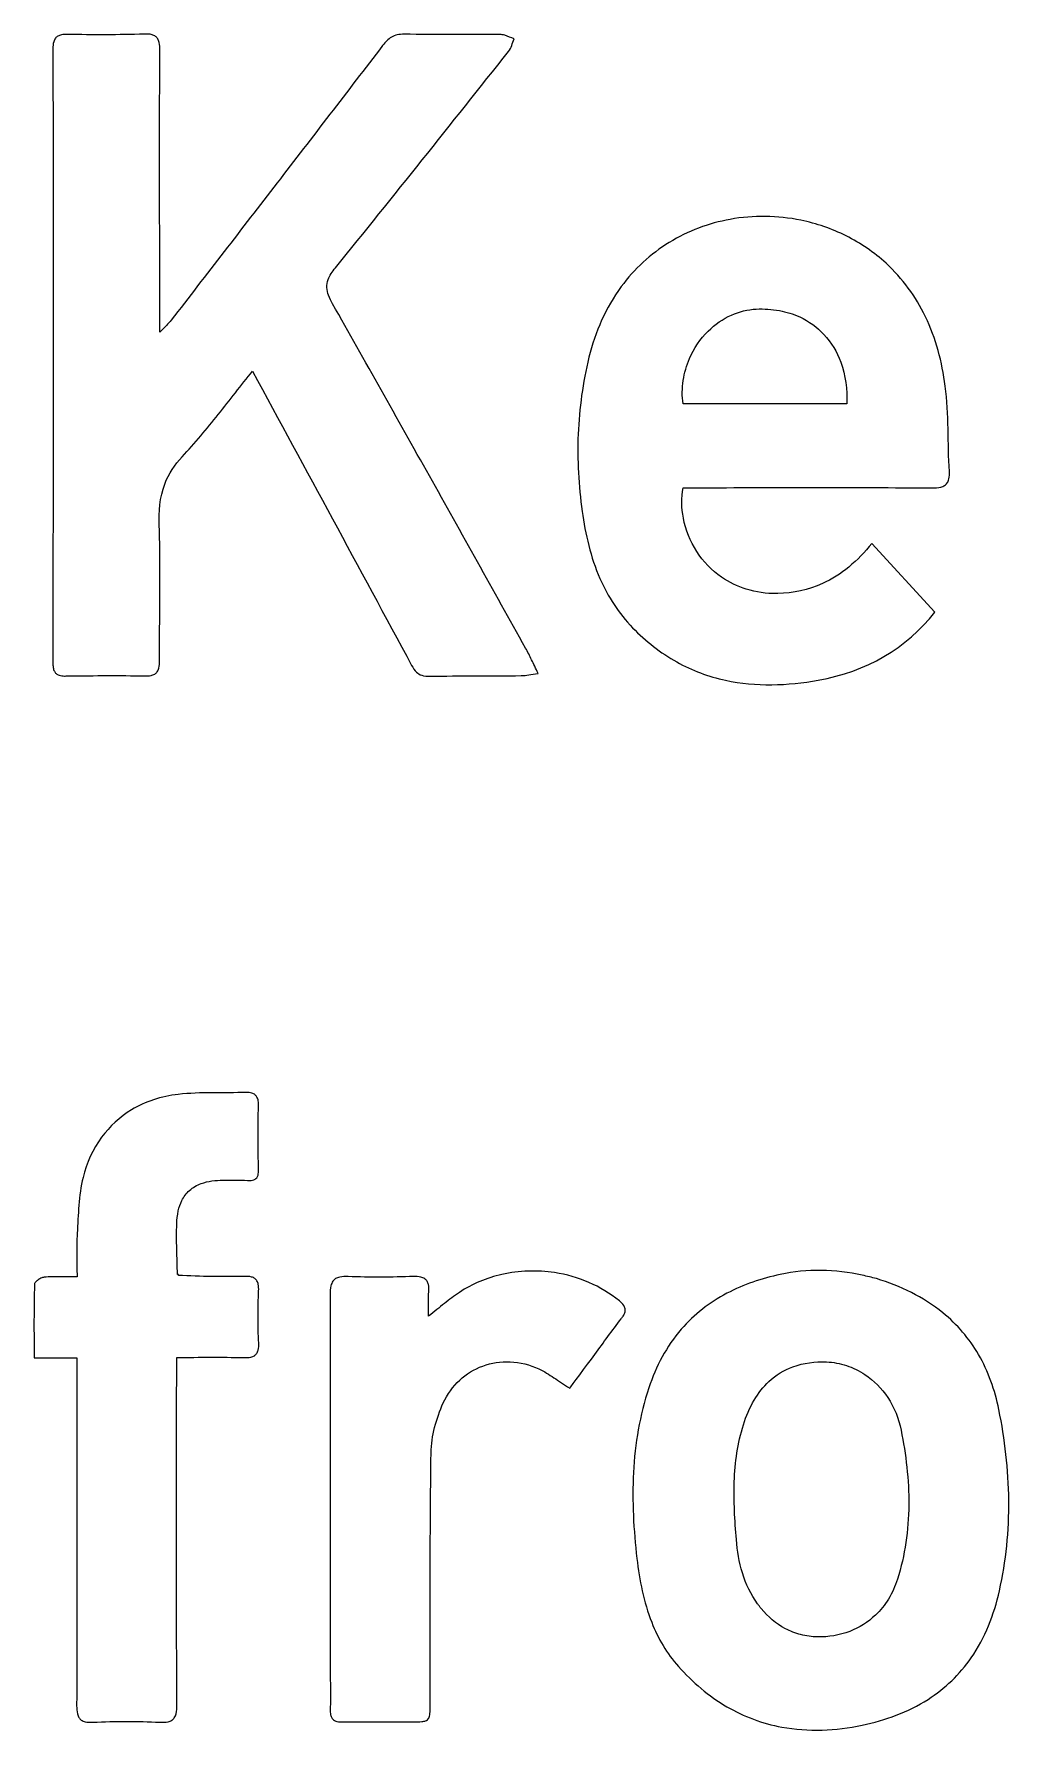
# Model space of a CAD drawing. Header units: millimetres. Extents: x 2.6 to 86.5, y 0.9 to 53.3.
# Drawn here: x 11.934 to 14.317, y 45.399 to 49.549 of the extents above; entities that cross this region are included whole.
import ezdxf

# ---------------------------------------------------------------- set-up
doc = ezdxf.new("R2010")
doc.units = ezdxf.units.MM
doc.layers.get('0').update_dxf_attribs({"linetype": 'CONTINUOUS'})

msp = doc.modelspace()

# ---------------------------------------------------------------- linework, layer by layer
for p, q in [((12.2416, 48.8196), (12.2416, 48.8746)), ((13.8657, 48.6446), (13.5202, 48.6446)), ((13.9205, 48.6447), (13.8657, 48.6446)), ((13.5204, 48.4399), (13.5548, 48.4399)), ((14.1356, 48.1355), (13.9817, 48.3038)), ((13.7517, 48.1811), (13.7492, 48.1811)), ((12.0166, 47.9802), (12.0199, 47.9802)), ((12.2871, 46.5172), (12.2847, 46.5174)), ((12.2872, 46.5151), (12.2871, 46.5172)), ((11.9344, 46.3138), (12.0392, 46.3138)), ((12.0392, 46.3138), (12.0392, 46.2538)), ((12.2829, 46.2557), (12.2829, 46.3148))]:
    msp.add_line(p, q)
msp.add_ellipse((13.3313, 48.9868), major_axis=(-0.7316, 0.9242), ratio=0.610018, start_param=2.824447, end_param=3.284226)
for points, knots in [([(12.0158, 49.5474), (12.0111, 49.5475), (12.0059, 49.5473), (11.9982, 49.5457), (11.9952, 49.5447), (11.9902, 49.5418), (11.9882, 49.5402), (11.9846, 49.5355), (11.9833, 49.5325), (11.9809, 49.5241), (11.9806, 49.518), (11.9806, 49.5126)], [-0.005657714, -0.005657714, -0.005657714, -0.005657714, -0.004254511, -0.004254511, -0.003341795, -0.003341795, -0.002567087, -0.002567087, -0.001616777, -0.001616777, 0, 0, 0, 0]), ([(12.2037, 49.5483), (12.1724, 49.5471), (12.1411, 49.5466), (12.0784, 49.5465), (12.0471, 49.5469), (12.0158, 49.5474)], [-0.01879861, -0.01879861, -0.01879861, -0.01879861, -0.00940092, -0.00940092, 0, 0, 0, 0]), ([(12.2416, 49.5095), (12.2417, 49.5152), (12.2414, 49.5218), (12.2394, 49.5307), (12.2383, 49.5338), (12.2353, 49.5389), (12.2336, 49.5409), (12.2288, 49.5445), (12.2258, 49.5458), (12.2167, 49.5483), (12.2097, 49.5485), (12.2037, 49.5483)], [-0.006227101, -0.006227101, -0.006227101, -0.006227101, -0.004504626, -0.004504626, -0.003555138, -0.003555138, -0.002766815, -0.002766815, -0.001801746, -0.001801746, 0, 0, 0, 0]), ([(12.8387, 49.5478), (12.833, 49.5479), (12.8273, 49.5475), (12.8169, 49.545), (12.8123, 49.5433), (12.7998, 49.536), (12.793, 49.5291), (12.7862, 49.5202)], [-0.007201631, -0.007201631, -0.007201631, -0.007201631, -0.005166618, -0.005166618, -0.003358149, -0.003358149, 0, 0, 0, 0]), ([(13.0727, 49.5473), (13.0337, 49.5477), (12.9947, 49.5475), (12.9167, 49.5473), (12.8777, 49.5472), (12.8387, 49.5478)], [-0.0234146, -0.0234146, -0.0234146, -0.0234146, -0.01170403, -0.01170403, 0, 0, 0, 0]), ([(13.1074, 49.5366), (13.0997, 49.5391), (13.0921, 49.543), (13.0806, 49.5464), (13.0767, 49.5473), (13.0727, 49.5473)], [-0.003600388, -0.003600388, -0.003600388, -0.003600388, -0.0011869, -0.0011869, 0, 0, 0, 0]), ([(11.9806, 49.5126), (11.9808, 49.2626), (11.9809, 49.0125), (11.9809, 48.5124), (11.9807, 48.2623), (11.9803, 48.0122)], [-0.1500403, -0.1500403, -0.1500403, -0.1500403, -0.0750201, -0.0750201, 0, 0, 0, 0]), ([(12.2416, 48.8746), (12.2415, 48.9804), (12.2413, 49.0862), (12.2412, 49.2979), (12.2413, 49.4037), (12.2416, 49.5095)], [-0.06349188, -0.06349188, -0.06349188, -0.06349188, -0.03174584, -0.03174584, 0, 0, 0, 0]), ([(12.7862, 49.5202), (12.7003, 49.4081), (12.6143, 49.2962), (12.442, 49.0726), (12.3557, 48.9608), (12.2695, 48.8491)], [-0.08469917, -0.08469917, -0.08469917, -0.08469917, -0.04234965, -0.04234965, 0, 0, 0, 0]), ([(12.6707, 48.9772), (12.7421, 49.0646), (12.8127, 49.1525), (12.9535, 49.3289), (13.0236, 49.4173), (13.0938, 49.5056)], [-0.06769449, -0.06769449, -0.06769449, -0.06769449, -0.03384794, -0.03384794, 0, 0, 0, 0]), ([(13.0938, 49.5056), (13.0973, 49.51), (13.0996, 49.5153), (13.1035, 49.5258), (13.1052, 49.5314), (13.1074, 49.5366)], [-0.003320187, -0.003320187, -0.003320187, -0.003320187, -0.001701883, -0.001701883, 0, 0, 0, 0]), ([(14.0163, 48.9881), (13.9871, 49.015), (13.9542, 49.0374), (13.8837, 49.0727), (13.8464, 49.0855), (13.7513, 49.105), (13.6924, 49.1058), (13.5827, 49.086), (13.5322, 49.0671), (13.4407, 49.0109), (13.4013, 48.9745), (13.3313, 48.8795), (13.3057, 48.8208), (13.2904, 48.7584)], [-0.09288042, -0.09288042, -0.09288042, -0.09288042, -0.0809217, -0.0809217, -0.06910169, -0.06910169, -0.05161776, -0.05161776, -0.03548654, -0.03548654, -0.01926181, -0.01926181, 0, 0, 0, 0]), ([(12.6639, 48.8889), (12.6601, 48.8955), (12.6565, 48.9027), (12.6518, 48.916), (12.6503, 48.9223), (12.6497, 48.9357), (12.6509, 48.9424), (12.6568, 48.9582), (12.6627, 48.9674), (12.6707, 48.9772)], [-0.01178659, -0.01178659, -0.01178659, -0.01178659, -0.00886016, -0.00886016, -0.00642341, -0.00642341, -0.00376966, -0.00376966, 0, 0, 0, 0]), ([(14.161, 48.6881), (14.1534, 48.7468), (14.1384, 48.8044), (14.0888, 48.9073), (14.0568, 48.9509), (14.0163, 48.9881)], [-0.03428071, -0.03428071, -0.03428071, -0.03428071, -0.01651368, -0.01651368, 0, 0, 0, 0]), ([(13.1356, 48.048), (13.0572, 48.1883), (12.9789, 48.3286), (12.8219, 48.609), (12.7432, 48.7491), (12.6639, 48.8889)], [-0.0964167, -0.0964167, -0.0964167, -0.0964167, -0.04820806, -0.04820806, 0, 0, 0, 0]), ([(13.5202, 48.6446), (13.5177, 48.6637), (13.5179, 48.683), (13.5235, 48.7204), (13.5287, 48.7385), (13.5469, 48.7804), (13.5624, 48.8033), (13.5981, 48.8388), (13.6174, 48.8524), (13.6579, 48.8703), (13.6783, 48.8753), (13.6993, 48.8763)], [-0.03275311, -0.03275311, -0.03275311, -0.03275311, -0.02699571, -0.02699571, -0.02141263, -0.02141263, -0.01329135, -0.01329135, -0.00629828, -0.00629828, 0, 0, 0, 0]), ([(13.6993, 48.8763), (13.7182, 48.8772), (13.7371, 48.8761), (13.7729, 48.8695), (13.7896, 48.8643), (13.8279, 48.8467), (13.8478, 48.8323), (13.8827, 48.7948), (13.8963, 48.7718), (13.9175, 48.7143), (13.9218, 48.6794), (13.9205, 48.6447)], [-0.03688783, -0.03688783, -0.03688783, -0.03688783, -0.03119287, -0.03119287, -0.02590981, -0.02590981, -0.01847838, -0.01847838, -0.01043417, -0.01043417, 0, 0, 0, 0]), ([(12.2695, 48.8491), (12.2659, 48.8445), (12.2615, 48.8399), (12.2542, 48.8324), (12.2484, 48.8267), (12.2416, 48.8196)], [-0.00566345, -0.00566345, -0.00566345, -0.00566345, -0.002958053, -0.002958053, 0, 0, 0, 0]), ([(13.2904, 48.7584), (13.2753, 48.6968), (13.2666, 48.6343), (13.2614, 48.5077), (13.265, 48.4447), (13.2737, 48.3821)], [-0.03801234, -0.03801234, -0.03801234, -0.03801234, -0.01897644, -0.01897644, 0, 0, 0, 0]), ([(12.2965, 48.5156), (12.3276, 48.5485), (12.3565, 48.5834), (12.4128, 48.6542), (12.4402, 48.69), (12.4684, 48.7247)], [-0.0268377, -0.0268377, -0.0268377, -0.0268377, -0.01342018, -0.01342018, 0, 0, 0, 0]), ([(12.4684, 48.7247), (12.5337, 48.604), (12.5987, 48.484), (12.7281, 48.2447), (12.7927, 48.1251), (12.8571, 48.0054)], [-0.08166881, -0.08166881, -0.08166881, -0.08166881, -0.04077531, -0.04077531, 0, 0, 0, 0]), ([(14.171, 48.4795), (14.1689, 48.5143), (14.1687, 48.5492), (14.1669, 48.6187), (14.1655, 48.6536), (14.161, 48.6881)], [-0.02092422, -0.02092422, -0.02092422, -0.02092422, -0.01042877, -0.01042877, 0, 0, 0, 0]), ([(12.2402, 48.3466), (12.239, 48.381), (12.2414, 48.4159), (12.2634, 48.4741), (12.278, 48.496), (12.2965, 48.5156)], [-0.01856301, -0.01856301, -0.01856301, -0.01856301, -0.0081094, -0.0081094, 0, 0, 0, 0]), ([(14.1293, 48.4395), (14.1359, 48.4395), (14.1437, 48.4398), (14.1535, 48.4424), (14.1567, 48.4436), (14.162, 48.447), (14.1641, 48.449), (14.1678, 48.4543), (14.1691, 48.4577), (14.1713, 48.467), (14.1713, 48.4736), (14.171, 48.4795)], [-0.00670482, -0.00670482, -0.00670482, -0.00670482, -0.004697449, -0.004697449, -0.003696986, -0.003696986, -0.002837355, -0.002837355, -0.001772646, -0.001772646, 0, 0, 0, 0]), ([(13.7487, 48.1811), (13.7236, 48.1811), (13.6988, 48.1844), (13.6533, 48.1984), (13.633, 48.2082), (13.5901, 48.2377), (13.5696, 48.2592), (13.5377, 48.3088), (13.5265, 48.3367), (13.5165, 48.3902), (13.516, 48.4154), (13.5204, 48.4399)], [-0.03926692, -0.03926692, -0.03926692, -0.03926692, -0.031807, -0.031807, -0.02507, -0.02507, -0.01628429, -0.01628429, -0.00745034, -0.00745034, 0, 0, 0, 0]), ([(13.5548, 48.4399), (13.6506, 48.4399), (13.7463, 48.4401), (13.9378, 48.4402), (14.0336, 48.4401), (14.1293, 48.4395)], [-0.05745082, -0.05745082, -0.05745082, -0.05745082, -0.02872523, -0.02872523, 0, 0, 0, 0]), ([(13.2737, 48.3821), (13.2815, 48.326), (13.2944, 48.2702), (13.3367, 48.1732), (13.3629, 48.1329), (13.3971, 48.0976)], [-0.03173385, -0.03173385, -0.03173385, -0.03173385, -0.01474497, -0.01474497, 0, 0, 0, 0]), ([(12.2413, 48.0168), (12.2408, 48.0717), (12.2416, 48.1267), (12.2422, 48.2366), (12.2422, 48.2917), (12.2402, 48.3466)], [-0.032993, -0.032993, -0.032993, -0.032993, -0.01648747, -0.01648747, 0, 0, 0, 0]), ([(13.9817, 48.3038), (13.9648, 48.2828), (13.9461, 48.2632), (13.9055, 48.2299), (13.8842, 48.2162), (13.8262, 48.1899), (13.7898, 48.1823), (13.7517, 48.1811)], [-0.02714773, -0.02714773, -0.02714773, -0.02714773, -0.01906629, -0.01906629, -0.01141884, -0.01141884, 0, 0, 0, 0]), ([(13.3971, 48.0976), (13.4291, 48.0647), (13.4648, 48.0364), (13.5424, 47.9932), (13.5822, 47.9785), (13.6986, 47.9533), (13.7756, 47.9562), (13.8506, 47.9695)], [-0.04943639, -0.04943639, -0.04943639, -0.04943639, -0.03568758, -0.03568758, -0.02283561, -0.02283561, 0, 0, 0, 0]), ([(13.1661, 47.9861), (13.1602, 47.998), (13.155, 48.0093), (13.1457, 48.0287), (13.1408, 48.0386), (13.1356, 48.048)], [-0.006687777, -0.006687777, -0.006687777, -0.006687777, -0.003230928, -0.003230928, 0, 0, 0, 0]), ([(11.9803, 48.0122), (11.9803, 48.0084), (11.9805, 48.0043), (11.9817, 47.9974), (11.9825, 47.9942), (11.9851, 47.9892), (11.9865, 47.9873), (11.9905, 47.9839), (11.9929, 47.9826), (11.9998, 47.9802), (12.0046, 47.9798), (12.009, 47.9797)], [-0.004968304, -0.004968304, -0.004968304, -0.004968304, -0.003817909, -0.003817909, -0.002875528, -0.002875528, -0.002154797, -0.002154797, -0.001325078, -0.001325078, 0, 0, 0, 0]), ([(12.2043, 47.9799), (12.2095, 47.9798), (12.2152, 47.9799), (12.2234, 47.9817), (12.2265, 47.9828), (12.2316, 47.9858), (12.2337, 47.9876), (12.2373, 47.9926), (12.2387, 47.9958), (12.241, 48.0047), (12.2413, 48.0111), (12.2413, 48.0168)], [-0.005979139, -0.005979139, -0.005979139, -0.005979139, -0.004445557, -0.004445557, -0.003507621, -0.003507621, -0.002692127, -0.002692127, -0.001691222, -0.001691222, 0, 0, 0, 0]), ([(12.8571, 48.0054), (12.8602, 47.9995), (12.8642, 47.9935), (12.8729, 47.9857), (12.8769, 47.9832), (12.8879, 47.9794), (12.8948, 47.9788), (12.9013, 47.979)], [-0.005435277, -0.005435277, -0.005435277, -0.005435277, -0.003420259, -0.003420259, -0.001966409, -0.001966409, 0, 0, 0, 0]), ([(12.009, 47.9797), (12.0102, 47.9797), (12.0114, 47.9798), (12.014, 47.9799), (12.0153, 47.98), (12.0166, 47.9802)], [-0.0007591301, -0.0007591301, -0.0007591301, -0.0007591301, -0.0003933767, -0.0003933767, 0, 0, 0, 0]), ([(12.0199, 47.9802), (12.0516, 47.9802), (12.0827, 47.9806), (12.1436, 47.9808), (12.174, 47.9807), (12.2043, 47.9799)], [-0.0183245, -0.0183245, -0.0183245, -0.0183245, -0.00910987, -0.00910987, 0, 0, 0, 0]), ([(12.9013, 47.979), (12.9385, 47.9797), (12.9758, 47.98), (13.0503, 47.9802), (13.0875, 47.9803), (13.1248, 47.9807)], [-0.02234379, -0.02234379, -0.02234379, -0.02234379, -0.01117297, -0.01117297, 0, 0, 0, 0]), ([(13.1248, 47.9807), (13.131, 47.9807), (13.1376, 47.9816), (13.15, 47.9836), (13.1577, 47.985), (13.1661, 47.9861)], [-0.004815067, -0.004815067, -0.004815067, -0.004815067, -0.002552371, -0.002552371, 0, 0, 0, 0]), ([(12.2868, 46.9576), (12.2663, 46.9554), (12.2461, 46.9511), (12.2077, 46.9383), (12.1897, 46.93), (12.144, 46.9023), (12.1192, 46.8797), (12.0777, 46.8233), (12.0627, 46.7901), (12.0541, 46.7546)], [-0.03320075, -0.03320075, -0.03320075, -0.03320075, -0.02699452, -0.02699452, -0.02103621, -0.02103621, -0.01094727, -0.01094727, 0, 0, 0, 0]), ([(12.4528, 46.962), (12.4251, 46.9614), (12.3974, 46.9618), (12.342, 46.9613), (12.3143, 46.9605), (12.2868, 46.9576)], [-0.01662013, -0.01662013, -0.01662013, -0.01662013, -0.00829132, -0.00829132, 0, 0, 0, 0]), ([(12.4829, 46.9292), (12.483, 46.9333), (12.4828, 46.9376), (12.4816, 46.9448), (12.4806, 46.9478), (12.4779, 46.9528), (12.4764, 46.9548), (12.4722, 46.9582), (12.4696, 46.9595), (12.4624, 46.9618), (12.4574, 46.9621), (12.4528, 46.962)], [-0.005163046, -0.005163046, -0.005163046, -0.005163046, -0.00393874, -0.00393874, -0.003000338, -0.003000338, -0.002248781, -0.002248781, -0.001382158, -0.001382158, 0, 0, 0, 0]), ([(12.4829, 46.7733), (12.4823, 46.7993), (12.4819, 46.8253), (12.4819, 46.8773), (12.4822, 46.9032), (12.4829, 46.9292)], [-0.01559295, -0.01559295, -0.01559295, -0.01559295, -0.00779606, -0.00779606, 0, 0, 0, 0]), ([(12.4561, 46.7472), (12.46, 46.7469), (12.4644, 46.7469), (12.4704, 46.7482), (12.4725, 46.7489), (12.4761, 46.751), (12.4775, 46.7523), (12.4801, 46.7558), (12.4811, 46.758), (12.4828, 46.7645), (12.483, 46.7691), (12.4829, 46.7733)], [-0.004352905, -0.004352905, -0.004352905, -0.004352905, -0.00317735, -0.00317735, -0.002535039, -0.002535039, -0.001958877, -0.001958877, -0.001244233, -0.001244233, 0, 0, 0, 0]), ([(12.0541, 46.7546), (12.0487, 46.7324), (12.0458, 46.7095), (12.0421, 46.6639), (12.0413, 46.6407), (12.0398, 46.6178)], [-0.0136902, -0.0136902, -0.0136902, -0.0136902, -0.00687732, -0.00687732, 0, 0, 0, 0]), ([(12.2832, 46.6413), (12.2836, 46.6517), (12.2847, 46.6624), (12.2889, 46.6814), (12.2917, 46.6901), (12.3003, 46.7075), (12.3063, 46.7157), (12.3224, 46.7303), (12.3323, 46.7358), (12.3597, 46.7457), (12.3783, 46.7476), (12.3959, 46.7477)], [-0.01760734, -0.01760734, -0.01760734, -0.01760734, -0.01447959, -0.01447959, -0.01177851, -0.01177851, -0.00869823, -0.00869823, -0.00527583, -0.00527583, 0, 0, 0, 0]), ([(12.3959, 46.7477), (12.4059, 46.7478), (12.416, 46.748), (12.436, 46.7481), (12.4461, 46.7479), (12.4561, 46.7472)], [-0.006025776, -0.006025776, -0.006025776, -0.006025776, -0.003009624, -0.003009624, 0, 0, 0, 0]), ([(12.2847, 46.5174), (12.2844, 46.5381), (12.2836, 46.5587), (12.2826, 46.6), (12.2824, 46.6207), (12.2832, 46.6413)], [-0.01239284, -0.01239284, -0.01239284, -0.01239284, -0.00619061, -0.00619061, 0, 0, 0, 0]), ([(12.0398, 46.6178), (12.0388, 46.6004), (12.0387, 46.5828), (12.039, 46.5478), (12.0394, 46.5298), (12.0394, 46.5116)], [-0.01089206, -0.01089206, -0.01089206, -0.01089206, -0.00548389, -0.00548389, 0, 0, 0, 0]), ([(12.0394, 46.5116), (12.0241, 46.5116), (12.01, 46.512), (11.9848, 46.5121), (11.9721, 46.512), (11.9595, 46.5107)], [-0.007735301, -0.007735301, -0.007735301, -0.007735301, -0.003779184, -0.003779184, 0, 0, 0, 0]), ([(12.4491, 46.5128), (12.4224, 46.512), (12.3958, 46.512), (12.3418, 46.5129), (12.3144, 46.5139), (12.2872, 46.5151)], [-0.01615786, -0.01615786, -0.01615786, -0.01615786, -0.00817, -0.00817, 0, 0, 0, 0]), ([(12.4832, 46.4776), (12.4834, 46.4826), (12.4833, 46.4883), (12.4817, 46.4963), (12.4807, 46.4991), (12.4779, 46.5039), (12.4763, 46.5057), (12.4718, 46.5092), (12.4689, 46.5104), (12.4606, 46.5127), (12.4545, 46.5129), (12.4491, 46.5128)], [-0.005672109, -0.005672109, -0.005672109, -0.005672109, -0.004150503, -0.004150503, -0.003278958, -0.003278958, -0.002531431, -0.002531431, -0.001616548, -0.001616548, 0, 0, 0, 0]), ([(12.7022, 46.5124), (12.6956, 46.5127), (12.6878, 46.5126), (12.6778, 46.5103), (12.6744, 46.5091), (12.6687, 46.5056), (12.6665, 46.5035), (12.6623, 46.4977), (12.6608, 46.4939), (12.658, 46.4831), (12.6576, 46.4751), (12.6576, 46.4682)], [-0.0071606, -0.0071606, -0.0071606, -0.0071606, -0.005176346, -0.005176346, -0.00415233, -0.00415233, -0.003236072, -0.003236072, -0.002066983, -0.002066983, 0, 0, 0, 0]), ([(12.8617, 46.5124), (12.8351, 46.5116), (12.8085, 46.511), (12.7553, 46.5108), (12.7287, 46.5112), (12.7022, 46.5124)], [-0.01594754, -0.01594754, -0.01594754, -0.01594754, -0.00797182, -0.00797182, 0, 0, 0, 0]), ([(12.8988, 46.4759), (12.8993, 46.4814), (12.8993, 46.4874), (12.8975, 46.4957), (12.8964, 46.4985), (12.8934, 46.5033), (12.8915, 46.5052), (12.8864, 46.5088), (12.8831, 46.5101), (12.874, 46.5123), (12.8675, 46.5126), (12.8617, 46.5124)], [-0.006088842, -0.006088842, -0.006088842, -0.006088842, -0.004459923, -0.004459923, -0.003584078, -0.003584078, -0.002776817, -0.002776817, -0.001744344, -0.001744344, 0, 0, 0, 0]), ([(13.3648, 46.4527), (13.3422, 46.4712), (13.3171, 46.4863), (13.2635, 46.5094), (13.2352, 46.5175), (13.1638, 46.5284), (13.1198, 46.5271), (13.0408, 46.5093), (13.0054, 46.4946), (12.9738, 46.4736)], [-0.04183447, -0.04183447, -0.04183447, -0.04183447, -0.0330773, -0.0330773, -0.024329, -0.024329, -0.01138976, -0.01138976, 0, 0, 0, 0]), ([(13.7579, 46.5175), (13.7127, 46.5077), (13.6684, 46.493), (13.5848, 46.4491), (13.5473, 46.4201), (13.4796, 46.3417), (13.4541, 46.2929), (13.4367, 46.2403)], [-0.04495766, -0.04495766, -0.04495766, -0.04495766, -0.03107611, -0.03107611, -0.01662759, -0.01662759, 0, 0, 0, 0]), ([(13.9583, 46.5156), (13.9252, 46.5225), (13.8918, 46.5267), (13.8242, 46.5278), (13.7909, 46.5247), (13.7579, 46.5175)], [-0.02028043, -0.02028043, -0.02028043, -0.02028043, -0.01013913, -0.01013913, 0, 0, 0, 0]), ([(13.9928, 46.5074), (13.9871, 46.5089), (13.9813, 46.5104), (13.9698, 46.5131), (13.9641, 46.5144), (13.9583, 46.5156)], [-0.003545659, -0.003545659, -0.003545659, -0.003545659, -0.001768149, -0.001768149, 0, 0, 0, 0]), ([(11.9355, 46.4934), (11.9345, 46.464), (11.9343, 46.4344), (11.9342, 46.3752), (11.9344, 46.345), (11.9344, 46.3138)], [-0.01857425, -0.01857425, -0.01857425, -0.01857425, -0.00935893, -0.00935893, 0, 0, 0, 0]), ([(11.9595, 46.5107), (11.9567, 46.5105), (11.9537, 46.5093), (11.9481, 46.5067), (11.9451, 46.5049), (11.9407, 46.5014), (11.9387, 46.4996), (11.9367, 46.497), (11.9362, 46.496), (11.9356, 46.4946), (11.9355, 46.494), (11.9355, 46.4934)], [-0.00298004, -0.00298004, -0.00298004, -0.00298004, -0.00214103, -0.00214103, -0.001173497, -0.001173497, -0.000471861, -0.000471861, -0.0001685, -0.0001685, 0, 0, 0, 0]), ([(12.4834, 46.35), (12.4823, 46.3713), (12.4818, 46.3925), (12.4819, 46.4351), (12.4824, 46.4563), (12.4832, 46.4776)], [-0.01275598, -0.01275598, -0.01275598, -0.01275598, -0.00637923, -0.00637923, 0, 0, 0, 0]), ([(12.8985, 46.4158), (12.8985, 46.4272), (12.8981, 46.4379), (12.8979, 46.4568), (12.8979, 46.4665), (12.8988, 46.4759)], [-0.005857497, -0.005857497, -0.005857497, -0.005857497, -0.002839594, -0.002839594, 0, 0, 0, 0]), ([(12.9738, 46.4736), (12.9611, 46.4652), (12.9489, 46.4558), (12.9251, 46.4369), (12.9122, 46.4264), (12.8985, 46.4158)], [-0.01020111, -0.01020111, -0.01020111, -0.01020111, -0.00520735, -0.00520735, 0, 0, 0, 0]), ([(14.292, 46.1876), (14.2824, 46.2348), (14.2665, 46.2803), (14.2195, 46.3612), (14.1904, 46.3951), (14.1075, 46.4626), (14.0515, 46.4893), (13.9928, 46.5074)], [-0.04652078, -0.04652078, -0.04652078, -0.04652078, -0.03206819, -0.03206819, -0.01844796, -0.01844796, 0, 0, 0, 0]), ([(12.6576, 46.4682), (12.6582, 46.3163), (12.6583, 46.1645), (12.6583, 45.8609), (12.6581, 45.709), (12.658, 45.5572)], [-0.09109391, -0.09109391, -0.09109391, -0.09109391, -0.04554712, -0.04554712, 0, 0, 0, 0]), ([(13.3736, 46.4152), (13.3759, 46.4186), (13.3779, 46.4225), (13.3791, 46.4289), (13.3792, 46.4313), (13.3782, 46.4365), (13.377, 46.4391), (13.3727, 46.4457), (13.3686, 46.4496), (13.3648, 46.4527)], [-0.004261635, -0.004261635, -0.004261635, -0.004261635, -0.003046655, -0.003046655, -0.002332122, -0.002332122, -0.001483735, -0.001483735, 0, 0, 0, 0]), ([(13.2433, 46.2393), (13.2474, 46.2448), (13.284, 46.2944), (13.3262, 46.3515), (13.3473, 46.3801), (13.3688, 46.4093)], [-0.02121866, -0.02121866, -0.02121866, -0.02121866, -0.010873, -0.010873, 0, 0, 0, 0]), ([(13.3688, 46.4093), (13.3697, 46.4103), (13.3706, 46.4113), (13.3722, 46.4133), (13.3729, 46.4142), (13.3736, 46.4152)], [-0.0007592494, -0.0007592494, -0.0007592494, -0.0007592494, -0.0003654368, -0.0003654368, 0, 0, 0, 0]), ([(12.446, 46.3143), (12.4518, 46.3141), (12.4587, 46.3142), (12.4674, 46.3163), (12.4702, 46.3173), (12.4749, 46.3203), (12.4768, 46.322), (12.4802, 46.3267), (12.4814, 46.3297), (12.4835, 46.3382), (12.4836, 46.3445), (12.4834, 46.35)], [-0.006016339, -0.006016339, -0.006016339, -0.006016339, -0.004249752, -0.004249752, -0.003372243, -0.003372243, -0.00260949, -0.00260949, -0.001662133, -0.001662133, 0, 0, 0, 0]), ([(12.2829, 46.3148), (12.3114, 46.3148), (12.3392, 46.3151), (12.3926, 46.3152), (12.4194, 46.3151), (12.446, 46.3143)], [-0.01615188, -0.01615188, -0.01615188, -0.01615188, -0.00800102, -0.00800102, 0, 0, 0, 0]), ([(12.9344, 46.2035), (12.9441, 46.2246), (12.9575, 46.2435), (12.9908, 46.2743), (13.0099, 46.286), (13.0521, 46.3015), (13.0748, 46.305), (13.1219, 46.303), (13.1457, 46.297), (13.1679, 46.2867)], [-0.02784521, -0.02784521, -0.02784521, -0.02784521, -0.02088114, -0.02088114, -0.01418733, -0.01418733, -0.00734591, -0.00734591, 0, 0, 0, 0]), ([(13.6679, 46.1504), (13.6745, 46.1713), (13.6831, 46.1918), (13.7042, 46.2273), (13.716, 46.2427), (13.7474, 46.2719), (13.7669, 46.2839), (13.8151, 46.3016), (13.8429, 46.3048), (13.8708, 46.3038)], [-0.02780246, -0.02780246, -0.02780246, -0.02780246, -0.02122639, -0.02122639, -0.01539393, -0.01539393, -0.0083781, -0.0083781, 0, 0, 0, 0]), ([(13.8708, 46.3038), (13.8875, 46.3032), (13.9039, 46.3002), (13.9356, 46.2897), (13.9507, 46.2822), (13.9868, 46.2581), (14.0057, 46.239), (14.0365, 46.1927), (14.0475, 46.1657), (14.0531, 46.1372)], [-0.02682938, -0.02682938, -0.02682938, -0.02682938, -0.02180601, -0.02180601, -0.01674035, -0.01674035, -0.00872121, -0.00872121, 0, 0, 0, 0]), ([(13.1679, 46.2867), (13.1808, 46.2807), (13.1931, 46.273), (13.2168, 46.2571), (13.2296, 46.248), (13.2433, 46.2393)], [-0.009511156, -0.009511156, -0.009511156, -0.009511156, -0.004872433, -0.004872433, 0, 0, 0, 0]), ([(12.0392, 46.2538), (12.0392, 46.1221), (12.0393, 45.9903), (12.0392, 45.7269), (12.039, 45.5951), (12.0385, 45.4634)], [-0.07903593, -0.07903593, -0.07903593, -0.07903593, -0.03951787, -0.03951787, 0, 0, 0, 0]), ([(12.2834, 45.4654), (12.2828, 45.5971), (12.2826, 45.7288), (12.2827, 45.9923), (12.2828, 46.124), (12.2829, 46.2557)], [-0.07903598, -0.07903598, -0.07903598, -0.07903598, -0.03951819, -0.03951819, 0, 0, 0, 0]), ([(13.4367, 46.2403), (13.4144, 46.1731), (13.4028, 46.1043), (13.3954, 45.9634), (13.3995, 45.8931), (13.4076, 45.8235)], [-0.04226925, -0.04226925, -0.04226925, -0.04226925, -0.02102495, -0.02102495, 0, 0, 0, 0]), ([(12.9046, 46.0814), (12.9049, 46.1023), (12.9082, 46.1234), (12.9185, 46.1641), (12.9257, 46.1844), (12.9344, 46.2035)], [-0.01257174, -0.01257174, -0.01257174, -0.01257174, -0.00630338, -0.00630338, 0, 0, 0, 0]), ([(14.2933, 45.7445), (14.3095, 45.8174), (14.3169, 45.8913), (14.3155, 46.0406), (14.3069, 46.1146), (14.292, 46.1876)], [-0.04477132, -0.04477132, -0.04477132, -0.04477132, -0.02234973, -0.02234973, 0, 0, 0, 0]), ([(13.6506, 45.8697), (13.6468, 45.9165), (13.6438, 45.964), (13.6472, 46.0586), (13.6536, 46.1051), (13.6679, 46.1504)], [-0.02837387, -0.02837387, -0.02837387, -0.02837387, -0.01426619, -0.01426619, 0, 0, 0, 0]), ([(14.0531, 46.1372), (14.0651, 46.0771), (14.0724, 46.0158), (14.0713, 45.8925), (14.0628, 45.8318), (14.0441, 45.7728)], [-0.03698014, -0.03698014, -0.03698014, -0.03698014, -0.01858585, -0.01858585, 0, 0, 0, 0]), ([(12.9026, 45.4717), (12.9028, 45.5733), (12.9025, 45.6749), (12.9026, 45.8782), (12.903, 45.9798), (12.9046, 46.0814)], [-0.0609645, -0.0609645, -0.0609645, -0.0609645, -0.03048075, -0.03048075, 0, 0, 0, 0]), ([(13.7025, 45.7127), (13.6858, 45.7358), (13.6737, 45.7609), (13.6572, 45.8147), (13.6529, 45.8421), (13.6506, 45.8697)], [-0.0168733, -0.0168733, -0.0168733, -0.0168733, -0.00830548, -0.00830548, 0, 0, 0, 0]), ([(13.4076, 45.8235), (13.4137, 45.7706), (13.424, 45.7172), (13.4594, 45.6277), (13.4807, 45.5916), (13.5092, 45.5596)], [-0.02885532, -0.02885532, -0.02885532, -0.02885532, -0.01284402, -0.01284402, 0, 0, 0, 0]), ([(14.0441, 45.7728), (14.0387, 45.7558), (14.0314, 45.7396), (14.0133, 45.7101), (14.0027, 45.697), (13.9724, 45.668), (13.9511, 45.6544), (13.9026, 45.6356), (13.8759, 45.6313), (13.849, 45.6319)], [-0.02604308, -0.02604308, -0.02604308, -0.02604308, -0.02070409, -0.02070409, -0.01564613, -0.01564613, -0.00808286, -0.00808286, 0, 0, 0, 0]), ([(13.958, 45.4163), (14.0149, 45.4281), (14.0699, 45.4479), (14.1608, 45.5061), (14.1961, 45.5399), (14.2586, 45.63), (14.2803, 45.686), (14.2933, 45.7445)], [-0.05033218, -0.05033218, -0.05033218, -0.05033218, -0.03290008, -0.03290008, -0.01795829, -0.01795829, 0, 0, 0, 0]), ([(13.7112, 45.7011), (13.7097, 45.703), (13.7082, 45.7049), (13.7053, 45.7088), (13.7039, 45.7107), (13.7025, 45.7127)], [-0.001453055, -0.001453055, -0.001453055, -0.001453055, -0.000721601, -0.000721601, 0, 0, 0, 0]), ([(13.849, 45.6319), (13.835, 45.6323), (13.8212, 45.6341), (13.7947, 45.6409), (13.7823, 45.6457), (13.7474, 45.664), (13.7278, 45.681), (13.7112, 45.7011)], [-0.01601702, -0.01601702, -0.01601702, -0.01601702, -0.01183146, -0.01183146, -0.00781143, -0.00781143, 0, 0, 0, 0]), ([(12.658, 45.5572), (12.658, 45.5401), (12.6584, 45.5229), (12.6587, 45.4887), (12.6587, 45.4716), (12.6581, 45.4544)], [-0.01027999, -0.01027999, -0.01027999, -0.01027999, -0.00513733, -0.00513733, 0, 0, 0, 0]), ([(13.5092, 45.5596), (13.5435, 45.5211), (13.5827, 45.4874), (13.6692, 45.4369), (13.714, 45.4203), (13.8268, 45.3995), (13.8931, 45.4029), (13.958, 45.4163)], [-0.04992613, -0.04992613, -0.04992613, -0.04992613, -0.03442556, -0.03442556, -0.01987596, -0.01987596, 0, 0, 0, 0]), ([(12.0385, 45.4634), (12.0385, 45.4573), (12.0388, 45.4499), (12.0411, 45.4406), (12.0423, 45.4375), (12.0455, 45.4324), (12.0473, 45.4304), (12.0524, 45.4268), (12.0556, 45.4255), (12.0651, 45.4232), (12.0724, 45.4231), (12.0786, 45.4234)], [-0.006484707, -0.006484707, -0.006484707, -0.006484707, -0.00461859, -0.00461859, -0.003672901, -0.003672901, -0.002864227, -0.002864227, -0.001862424, -0.001862424, 0, 0, 0, 0]), ([(12.2416, 45.4234), (12.248, 45.4231), (12.2557, 45.4231), (12.2653, 45.4254), (12.2683, 45.4265), (12.2735, 45.4298), (12.2755, 45.4317), (12.2792, 45.4371), (12.2806, 45.4406), (12.2831, 45.4508), (12.2834, 45.4588), (12.2834, 45.4654)], [-0.006679572, -0.006679572, -0.006679572, -0.006679572, -0.004763406, -0.004763406, -0.003850614, -0.003850614, -0.003027338, -0.003027338, -0.001964196, -0.001964196, 0, 0, 0, 0]), ([(12.6581, 45.4544), (12.658, 45.4502), (12.6581, 45.4456), (12.6596, 45.4389), (12.6604, 45.4364), (12.663, 45.4321), (12.6646, 45.4304), (12.6688, 45.4273), (12.6715, 45.4262), (12.6791, 45.4243), (12.6845, 45.4241), (12.6893, 45.4242)], [-0.005002058, -0.005002058, -0.005002058, -0.005002058, -0.003752373, -0.003752373, -0.002974814, -0.002974814, -0.002283674, -0.002283674, -0.001436982, -0.001436982, 0, 0, 0, 0]), ([(12.8559, 45.4243), (12.867, 45.4243), (12.8755, 45.4243), (12.8849, 45.4253), (12.8883, 45.4258), (12.8928, 45.4275), (12.8944, 45.4284), (12.8971, 45.4307), (12.8982, 45.4321), (12.9004, 45.4366), (12.9012, 45.4401), (12.9025, 45.4509), (12.9025, 45.4607), (12.9026, 45.4717)], [-0.01310662, -0.01310662, -0.01310662, -0.01310662, -0.00912756, -0.00912756, -0.00731415, -0.00731415, -0.00626538, -0.00626538, -0.00518215, -0.00518215, -0.0033022, -0.0033022, 0, 0, 0, 0]), ([(12.0786, 45.4234), (12.1057, 45.4247), (12.1329, 45.4254), (12.1873, 45.4254), (12.2144, 45.4247), (12.2416, 45.4234)], [-0.01629832, -0.01629832, -0.01629832, -0.01629832, -0.0081489, -0.0081489, 0, 0, 0, 0]), ([(12.6893, 45.4242), (12.7171, 45.4248), (12.7448, 45.4248), (12.8004, 45.4247), (12.8281, 45.4244), (12.8559, 45.4243)], [-0.01665706, -0.01665706, -0.01665706, -0.01665706, -0.00832958, -0.00832958, 0, 0, 0, 0])]:
    msp.add_open_spline(points, degree=3, knots=knots)

doc.saveas('drawing.dxf')
